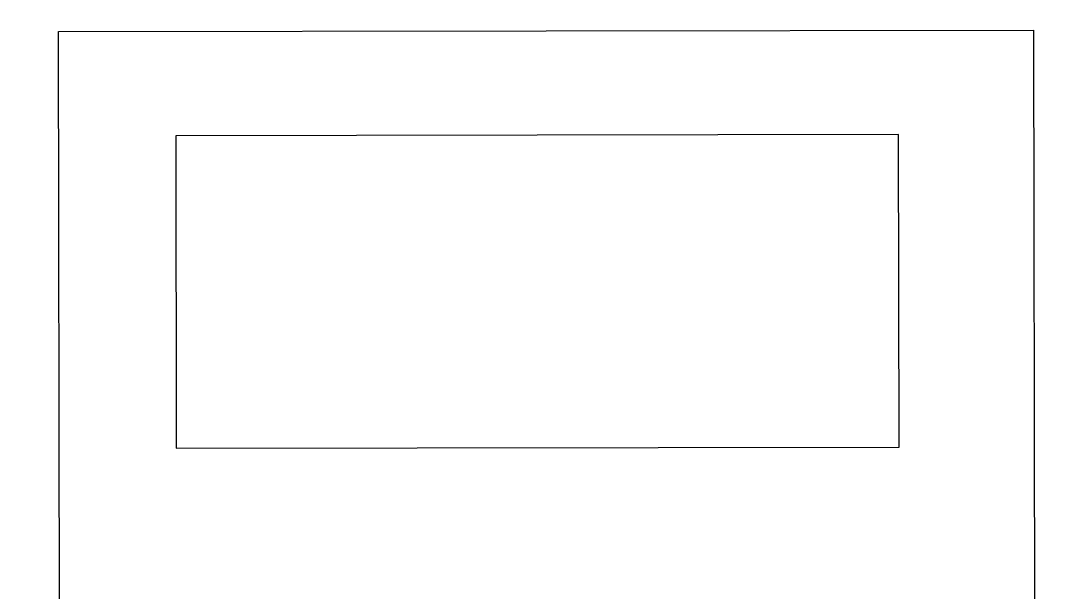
# Model space of a CAD drawing. Header units: inches. Extents: x -246178 to 57169, y -29325 to 19878.
# Drawn here: x 41301.3 to 41482.2, y -11330.6 to -11231.1 of the extents above; entities that cross this region are included whole.
import ezdxf

# ---------------------------------------------------------------- set-up
doc = ezdxf.new("R2010")
doc.units = ezdxf.units.IN
doc.header["$LTSCALE"] = 25
doc.header["$MEASUREMENT"] = 0
doc.layers.add('00-Ground Floor$0$72_EGR_BASE_TEXT', color=252, linetype='Continuous', lineweight=5)
doc.layers.add('00-Ground Floor$0$LOADING', color=253, linetype='Continuous', lineweight=5)
doc.styles.add('00-Ground Floor$0$SIMPLEX', font='SIMPLEX.shx', dxfattribs={"height": 150})

# ---------------------------------------------------------------- blocks, each defined once
blk = doc.blocks.new('00-Ground Floor$0$workstation')
at = {"layer": '00-Ground Floor$0$LOADING'}
for p, q in [((2827.457, -1004.855, 0), (2827.383, -1049.855, 0)), ((2844.457, -1004.883, 0), (2844.383, -1049.883, 0)), ((2829.429, -1048.04, 0), (2829.438, -1042.588, 0)), ((2829.438, -1042.588, 0), (2842.037, -1042.609, 0)), ((2842.037, -1042.609, 0), (2842.028, -1048.061, 0)), ((2842.028, -1048.061, 0), (2829.429, -1048.04, 0)), ((2827.383, -1049.855, 0), (2844.383, -1049.883, 0))]:
    blk.add_line(p, q, dxfattribs=at)

msp = doc.modelspace()

# ---------------------------------------------------------------- block references
at = {"layer": '00-Ground Floor$0$LOADING', "xscale": -10, "yscale": 10, "zscale": 10, "rotation": 180}
msp.add_blockref('00-Ground Floor$0$workstation', (13034.07, -21731.53, 0), dxfattribs=at)

# ---------------------------------------------------------------- texts
at = {"layer": '00-Ground Floor$0$72_EGR_BASE_TEXT', "insert": (42613.49, -10910.19), "char_height": 150, "width": 3493.2205, "attachment_point": 2, "style": '00-Ground Floor$0$SIMPLEX'}
msp.add_mtext('PULMONARY CONSULTATION / EXAMINATION ROOM', dxfattribs=at)

doc.saveas('drawing.dxf')
